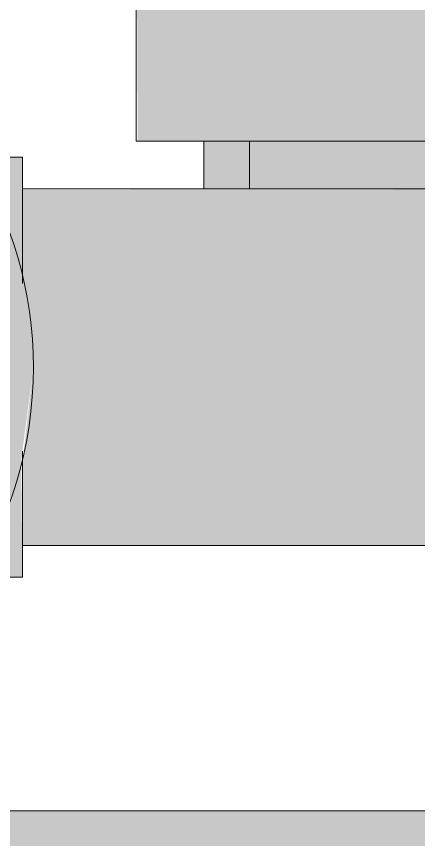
# Model space of a CAD drawing. Header units: millimetres. Extents: x -11450 to 1579, y -1115 to 3078.
# Drawn here: x -3863.5 to -3762.2, y 187.7 to 395.5 of the extents above; entities that cross this region are included whole.
import ezdxf

# ---------------------------------------------------------------- set-up
doc = ezdxf.new("R2010")
doc.units = ezdxf.units.MM
doc.layers.add('P-PIPE-____-OTLN', color=3, linetype='Continuous', lineweight=9)

# ---------------------------------------------------------------- blocks, each defined once
blk = doc.blocks.new('Тройник клеевой - d 20-315 мм-V9-Разрез 11')
at = {"layer": 'P-PIPE-____-OTLN'}
blk.add_hatch(color=256, dxfattribs=at).paths.add_polyline_path([(-3862, 253.96), (-3862, 254), (-3872.31, 253.96)])
blk = doc.blocks.new('BVI10_30__EAQ-MINI 220В - BVI10_30__EAQ-MINI 220В-1008740-Разрез 11')
at = {"layer": 'P-PIPE-____-OTLN', "lineweight": 20}
h = blk.add_hatch(color=40, dxfattribs=at)
h.paths.add_polyline_path([(-3794.91, 364.03), (-3703.32, 364.03), (-3703.32, 460.46), (-3755.91, 460.13), (-3817.73, 449.67), (-3822.25, 449.13), (-3822.25, 364.03), (-3799.52, 364.03)])
h.paths.add_polyline_path([(-3799.52, 411.61), (-3799.52, 441.61), (-3729.52, 441.61), (-3729.52, 411.61), (-3794.91, 411.61)])
for points in [[(-3825.12, 364.03), (-3822.25, 364.03), (-3822.25, 449.17), (-3833.32, 447.96), (-3832.94, 364.03), (-3827.79, 364.03)], [(-3816.26, 352), (-3804.76, 352), (-3804.76, 364.03), (-3816.26, 364.03)], [(-3717.51, 352), (-3715.84, 352), (-3715.84, 364.03), (-3804.76, 364.03), (-3804.76, 352), (-3743.31, 352)], [(-3788.42, 261.96), (-3788.42, 262), (-3788.89, 261.96)]]:
    blk.add_hatch(color=40, dxfattribs=at).paths.add_polyline_path(points)
at = {"layer": 'P-PIPE-____-OTLN', "color": 7, "lineweight": 20}
for p, q in [((-3833.32, 447.96), (-3833.32, 364.03)), ((-3833.32, 364.03), (-3822.25, 364.03)), ((-3703.32, 364.03), (-3822.25, 364.03)), ((-3816.26, 352), (-3816.26, 364.03)), ((-3804.76, 364.03), (-3804.76, 352)), ((-3789.52, 261.96), (-3789.02, 261.96))]:
    blk.add_line(p, q, dxfattribs=at)
blk = doc.blocks.new('Тройник клеевой - d 20-315 мм-V170-Разрез 11')
at = {"layer": 'P-PIPE-____-OTLN'}
for points in [[(-3862, 327.97), (-3862, 360), (-3874.96, 360), (-3872.31, 356.19), (-3862.54, 332.1), (-3862.09, 328.65)], [(-3872.63, 254), (-3862, 254), (-3862.32, 283.49), (-3863.18, 279.79), (-3873.52, 255.8), (-3874.91, 254)]]:
    blk.add_hatch(color=256, dxfattribs=at).paths.add_polyline_path(points)
for p, q in [((-3862, 360), (-3874.96, 360)), ((-3862, 328.14), (-3862, 360)), ((-3862, 254), (-3862, 285.78)), ((-3874.91, 254), (-3862, 254))]:
    blk.add_line(p, q, dxfattribs=at)
blk = doc.blocks.new('Сводобный фланец BR00 и Бурт под фланец ST10 _ болты - d 20-225 мм-V171-Разрез 11')
at = {"layer": 'P-PIPE-____-OTLN'}
h = blk.add_hatch(color=256, dxfattribs=at)
h.paths.add_polyline_path([(-3920, 215.9), (-3909.23, 220.36), (-3888.52, 236.25), (-3872.31, 257.73), (-3862.64, 281.08), (-3859.23, 306.96), (-3862.64, 332.84), (-3872.63, 356.96), (-3888.52, 377.67), (-3909.23, 393.56), (-3915.53, 396.17), (-3915.52, 389.31), (-3898.63, 379.37), (-3877.34, 353.41), (-3866.44, 323.46), (-3866.44, 290.46), (-3877.73, 259.46), (-3898.94, 234.19), (-3920, 222.02), (-3920, 217.69)])
h.paths.add_polyline_path([(-4000, 216.53), (-4000, 222.02), (-4021.06, 234.19), (-4042.47, 260.01), (-4053.56, 290.46), (-4053.56, 323.46), (-4042.27, 354.46), (-4021.06, 379.73), (-4004.45, 389.57), (-4004.48, 395.53), (-4009.23, 393.56), (-4029.94, 377.67), (-4045.84, 356.96), (-4055.83, 332.84), (-4059.23, 306.96), (-4055.83, 281.08), (-4045.84, 256.96), (-4029.94, 236.25), (-4009.23, 220.36), (-4001.31, 217.08)])
h.paths.add_polyline_path([(-4035.75, 299.6), (-4031.5, 306.96), (-4035.75, 314.32), (-4044.25, 314.32), (-4048.5, 306.96), (-4044.25, 299.6), (-4042.27, 299.6)])
h.paths.add_polyline_path([(-3884.25, 299.6), (-3875.75, 299.6), (-3871.5, 306.96), (-3875.75, 314.32), (-3884.25, 314.32), (-3888.5, 306.96)])
for start, end in [(360, 63.9127), (293.3042, 360)]:
    blk.add_arc((-3959.23, 306.96), 100, start, end, dxfattribs=at)

msp = doc.modelspace()

# ---------------------------------------------------------------- hatches: boundary and pattern name
at = {"layer": 'P-PIPE-____-OTLN'}
for points in [[(-3743.3144, 306.9957), (-3661.5001, 306.9957), (-3661.5001, 351.9957), (-3862, 351.7416), (-3861.9639, 327.6962), (-3859.234, 306.9957), (-3769.1138, 306.9957)], [(-3743.3144, 261.9957), (-3661.5001, 262.2762), (-3661.5001, 306.9957), (-3859.234, 306.9605), (-3862, 282.9515), (-3862, 261.9957), (-3769.1138, 261.9957)]]:
    msp.add_hatch(color=140, dxfattribs=at).paths.add_polyline_path(points)
h = msp.add_hatch(color=33, dxfattribs=at)
h.paths.add_polyline_path([(-3898.1112, 150), (-3661.5001, 150), (-3661.5001, 195), (-3920, 195), (-3920, 150)])
h.paths.add_polyline_path([(-4258.4999, 150), (-4000, 150), (-4000, 195), (-4258.4999, 194.7612), (-4258.4999, 159.8331)])
h.paths.add_polyline_path([(-4364.0458, 150), (-4362.9807, 150), (-4362.9807, 195), (-4364.0458, 194.9222), (-4364.0458, 161.056)])
h.paths.add_polyline_path([(-3557.0193, 150), (-3467.625, 150), (-3467.625, 195), (-3557.0193, 195), (-3557.0193, 151.7056)])

# ---------------------------------------------------------------- linework, layer by layer
at = {"layer": 'P-PIPE-____-OTLN', "color": 7, "lineweight": 20}
for p, q in [((-3661.5001, 351.9957), (-3862, 351.9957)), ((-3862, 261.9957), (-3661.5001, 261.9957)), ((-3661.5001, 195), (-3923, 195))]:
    msp.add_line(p, q, dxfattribs=at)

# ---------------------------------------------------------------- block references
msp.add_blockref('BVI10_30__EAQ-MINI 220В - BVI10_30__EAQ-MINI 220В-1008740-Разрез 11', (0, 0), dxfattribs=at)
at = {"layer": 'P-PIPE-____-OTLN'}
for name in ['Сводобный фланец BR00 и Бурт под фланец ST10 _ болты - d 20-225 мм-V171-Разрез 11', 'Тройник клеевой - d 20-315 мм-V170-Разрез 11', 'Тройник клеевой - d 20-315 мм-V9-Разрез 11']:
    msp.add_blockref(name, (0, 0), dxfattribs=at)

doc.saveas('drawing.dxf')
